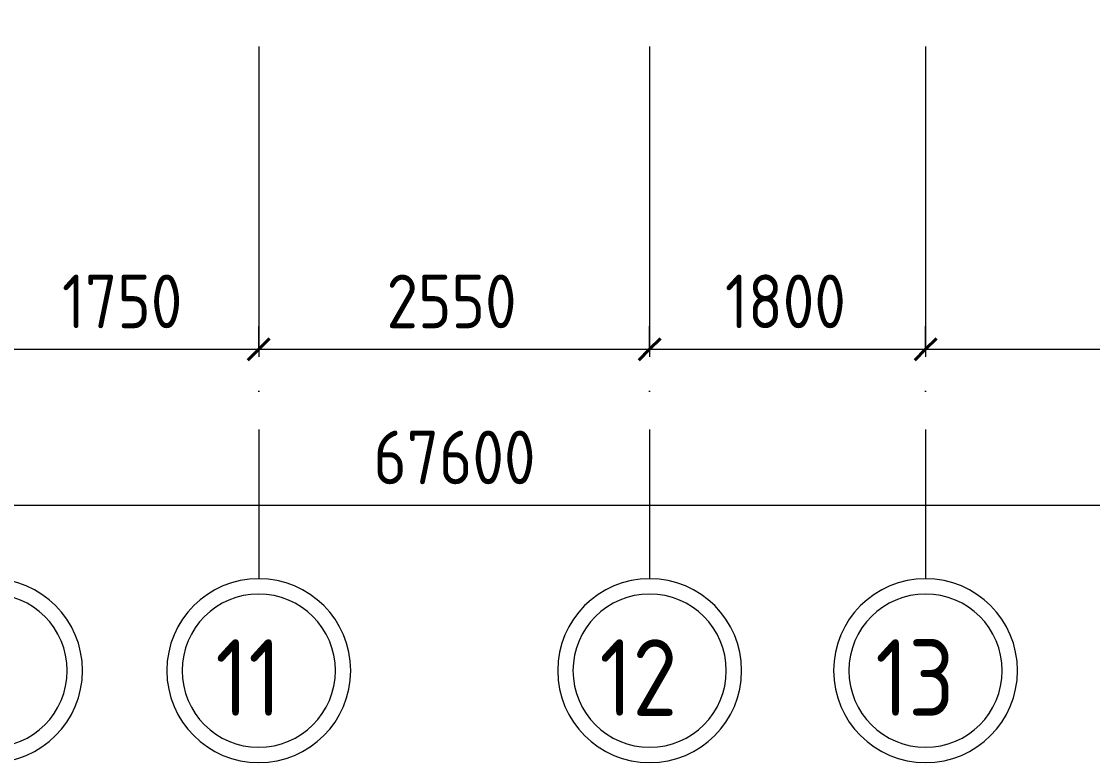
# Model space of a CAD drawing. Header units: millimetres. Extents: x -88595 to 880822, y -1054509 to -148035.
# Drawn here: x 177415 to 184403, y -297678 to -292841 of the extents above; entities that cross this region are included whole.
import ezdxf

# ---------------------------------------------------------------- set-up
doc = ezdxf.new("R2010")
doc.units = ezdxf.units.MM
doc.linetypes.add('ADSK_Линия сетки', pattern=[25, 20, -2.5, 0, -2.5])
for name, color, linetype, lineweight in [('Оборудование', 7, 'Continuous', 18), ('Оси', 7, 'Continuous', 9), ('Размеры', 7, 'Continuous', 9)]:
    doc.layers.add(name, color=color, linetype=linetype, lineweight=lineweight)
doc.styles.add('GOST Common_2', font='GOST_Common.ttf', dxfattribs={"width": 0.9, "height": 350})
doc.styles.add('GOST Common_4', font='GOST_Common.ttf', dxfattribs={"width": 0.9, "height": 3.5})

# ---------------------------------------------------------------- blocks, each defined once
blk = doc.blocks.new('1 этаж')
at = {"layer": 'Оси', "linetype": 'ADSK_Линия сетки', "ltscale": 100}
for p, q in [((215092.7, 697813.2), (215092.7, 631836.5)), ((217642.7, 697813.2), (217642.7, 631836.5)), ((219442.7, 697813.2), (219442.7, 631836.5))]:
    blk.add_line(p, q, dxfattribs=at)
at = {"layer": 'Оси', "lineweight": 20}
for centre, radius, start, end in [((213342.7, 631236.5), 600, 0, 180), ((215092.7, 631236.5), 600, 0, 180), ((217642.7, 631236.5), 600, 0, 180), ((219442.7, 631236.5), 600, 0, 180), ((213342.7, 631236.5), 500, 0, 180), ((215092.7, 631236.5), 500, 0, 180), ((217642.7, 631236.5), 500, 0, 180), ((219442.7, 631236.5), 500, 0, 180), ((213342.7, 631236.5), 600, 180, 0), ((213342.7, 631236.5), 500, 180, 0), ((215092.7, 631236.5), 600, 180, 0), ((215092.7, 631236.5), 500, 180, 0), ((217642.7, 631236.5), 600, 180, 0), ((217642.7, 631236.5), 500, 180, 0), ((219442.7, 631236.5), 600, 180, 0), ((219442.7, 631236.5), 500, 180, 0)]:
    blk.add_arc(centre, radius, start, end, dxfattribs=at)
at = {"layer": 'Размеры', "lineweight": 20}
for p, q in [((215092.7, 633333.8), (215092.7, 633483.8)), ((215092.7, 633333.8), (215092.7, 633483.8)), ((217642.7, 633333.8), (217642.7, 633483.8)), ((217642.7, 633333.8), (217642.7, 633483.8)), ((219442.7, 633333.8), (219442.7, 633483.8)), ((219442.7, 633333.8), (219442.7, 633483.8)), ((213342.7, 633333.8), (215092.7, 633333.8)), ((215092.7, 633333.8), (215092.7, 633283.8)), ((215092.7, 633333.8), (217642.7, 633333.8)), ((215092.7, 633333.8), (215092.7, 633283.8)), ((217642.7, 633333.8), (217642.7, 633283.8)), ((217642.7, 633333.8), (219442.7, 633333.8)), ((217642.7, 633333.8), (217642.7, 633283.8)), ((219442.7, 633333.8), (219442.7, 633283.8)), ((219442.7, 633333.8), (225392.7, 633333.8)), ((219442.7, 633333.8), (219442.7, 633283.8)), ((182442.7, 632315.6), (250342.7, 632315.6))]:
    blk.add_line(p, q, dxfattribs=at)
at = {"layer": 'Размеры', "lineweight": 40}
for p, q in [((215092.7, 633333.8), (215163.4, 633404.5)), ((215092.7, 633333.8), (215163.4, 633404.5)), ((217642.7, 633333.8), (217713.4, 633404.5)), ((217642.7, 633333.8), (217713.4, 633404.5)), ((219442.7, 633333.8), (219513.4, 633404.5)), ((219442.7, 633333.8), (219513.4, 633404.5)), ((215092.7, 633333.8), (215022, 633263.1)), ((215092.7, 633333.8), (215022, 633263.1)), ((217642.7, 633333.8), (217572, 633263.1)), ((217642.7, 633333.8), (217572, 633263.1)), ((219442.7, 633333.8), (219372, 633263.1)), ((219442.7, 633333.8), (219372, 633263.1))]:
    blk.add_line(p, q, dxfattribs=at)
at = {"layer": 'Оси', "style": 'GOST Common_2', "width": 0.9}
for s, p in [('11', (214810, 630941.1)), ('12', (217315.5, 630941.1)), ('13', (219115.5, 630941.1))]:
    blk.add_text(s, height=500, dxfattribs=at).set_placement(p)
at = {"layer": 'Размеры', "lineweight": 20, "char_height": 350, "attachment_point": 1, "line_spacing_factor": 1.022761, "style": 'GOST Common_4'}
for s, insert, width in [('1750', (213809, 633821.2), 980.828), ('2550', (215926.2, 633821.2), 1059.58), ('1800', (218134, 633821.2), 980.828), ('67600', (215840.8, 632803), 1324.476)]:
    blk.add_mtext(s, dxfattribs=dict(at, insert=insert, width=width))

msp = doc.modelspace()

# ---------------------------------------------------------------- block references
at = {"layer": 'Оборудование', "color": 5, "true_color": 0x0000ff}
msp.add_blockref('1 этаж', (-36129.5, -928314.5), dxfattribs=at)

doc.saveas('drawing.dxf')
